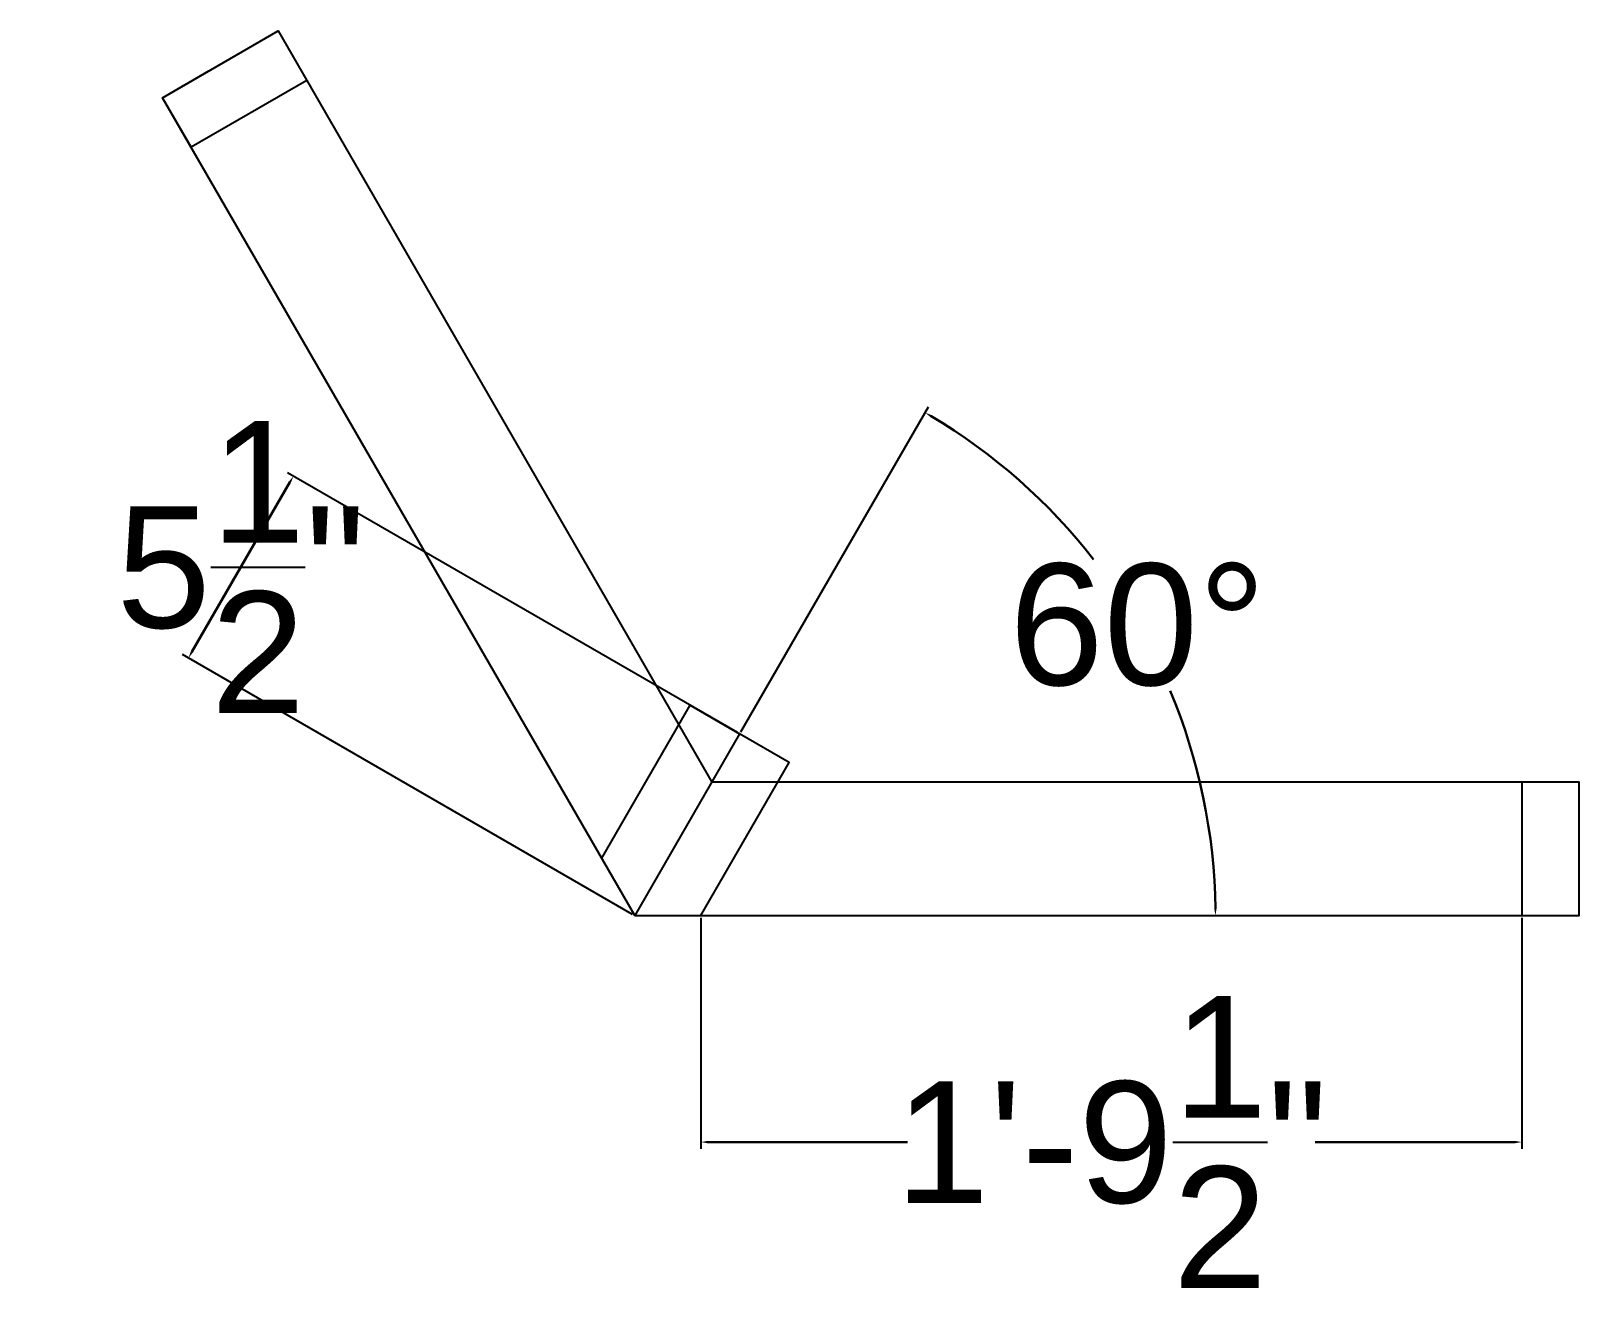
# Model space of a CAD drawing. Header units: inches. Extents: x 49.9 to 90.5, y 66.4 to 99.3.
import ezdxf

# ---------------------------------------------------------------- set-up
doc = ezdxf.new("R2010")
doc.units = ezdxf.units.IN
doc.header["$MEASUREMENT"] = 0
doc.linetypes.add('ACAD_ISO03W100', pattern=[30, 12, -18])
doc.layers.add('2x4', color=4, linetype='Continuous')
doc.layers.add('Dimensions', color=3, linetype='Continuous')
doc.styles.get("Standard").update_dxf_attribs({"font": 'arial.ttf'})
doc.dimstyles.get("Standard").update_dxf_attribs({"dimtxt": 3.1875, "dimasz": 0.18, "dimexe": 0.18, "dimexo": 0.0625, "dimgap": 0.09, "dimtad": 0, "dimtih": 1, "dimtoh": 1, "dimdec": 4, "dimzin": 0, "dimdsep": 46, "dimlunit": 4, "dimtxsty": 'Standard', "dimcen": 0.09, "dimadec": 0, "dimazin": 0, "dimtfac": 1, "dimtdec": 4, "dimtofl": 0, "dimtmove": 0, "dimatfit": 3, "dimfxl": 1, "dimtolj": 1, "dimtzin": 0, "dimlwd": 30, "dimarcsym": 0})

# ---------------------------------------------------------------- blocks, each defined once
blk = doc.blocks.new('*D0')
at = {"layer": 'Defpoints', "color": 0}
for p in [(67.482, 76.125), (89, 76.125), (89, 70.188)]:
    blk.add_point(p, dxfattribs=at)
at = {"layer": 'Dimensions', "color": 0, "lineweight": -2, "transparency": 16777216}
for p, q in [((67.482, 76.062), (67.482, 70.007)), ((89, 76.062), (89, 70.007))]:
    blk.add_line(p, q, dxfattribs=at)
at = {"layer": 'Dimensions', "color": 0, "linetype": 'ACAD_ISO03W100', "lineweight": 30, "transparency": 16777216}
for p, q in [((67.662, 70.188), (72.902, 70.188)), ((88.82, 70.188), (83.58, 70.188))]:
    blk.add_line(p, q, dxfattribs=at)
at = {"layer": 'Dimensions', "color": 0, "transparency": 16777216}
for points in [[(67.662, 70.218), (67.662, 70.157), (67.482, 70.188)], [(88.82, 70.218), (88.82, 70.157), (89, 70.188)]]:
    blk.add_solid(points, dxfattribs=at)
at = {"layer": 'Dimensions', "color": 0, "transparency": 16777216, "insert": (78.241, 70.188), "char_height": 3.1875, "attachment_point": 5}
blk.add_mtext('\\A1;1\'-9{\\H1.000000x;\\S1/2;}"', dxfattribs=at)
blk = doc.blocks.new('*D1')
at = {"layer": 'Defpoints', "color": 0}
for p in [(56.804, 87.641), (68.5, 80.888), (65.75, 76.125)]:
    blk.add_point(p, dxfattribs=at)
at = {"layer": 'Dimensions', "color": 0, "lineweight": -2, "transparency": 16777216}
for p, q in [((68.446, 80.919), (56.648, 87.731)), ((65.696, 76.156), (53.898, 82.968))]:
    blk.add_line(p, q, dxfattribs=at)
at = {"layer": 'Dimensions', "color": 0, "linetype": 'ACAD_ISO03W100', "lineweight": 30, "transparency": 16777216}
blk.add_line((54.144, 83.034), (56.714, 87.485), dxfattribs=at)
at = {"layer": 'Dimensions', "color": 0, "transparency": 16777216}
for points in [[(56.688, 87.5), (56.74, 87.47), (56.804, 87.641)], [(54.118, 83.049), (54.17, 83.019), (54.054, 82.878)]]:
    blk.add_solid(points, dxfattribs=at)
at = {"layer": 'Dimensions', "color": 0, "transparency": 16777216, "insert": (55.429, 85.259), "char_height": 3.1875, "attachment_point": 5}
blk.add_mtext('\\A1;5{\\H1.000000x;\\S1/2;}"', dxfattribs=at)
blk = doc.blocks.new('*D2')
at = {"layer": 'Defpoints', "color": 0}
for p in [(80.052, 81.331), (68.5, 80.888), (65.75, 76.125), (67.25, 76.125), (89, 76.125)]:
    blk.add_point(p, dxfattribs=at)
at = {"layer": 'Dimensions', "color": 0, "lineweight": -2, "transparency": 16777216}
blk.add_line((68.531, 80.942), (73.45, 89.462), dxfattribs=at)
at = {"layer": 'Dimensions', "color": 0, "linetype": 'ACAD_ISO03W100', "lineweight": 30, "transparency": 16777216}
for start, end in [(37.7951, 59.3224), (0.6776, 22.778)]:
    blk.add_arc((65.75, 76.125), 15.22, start, end, dxfattribs=at)
at = {"layer": 'Dimensions', "color": 0, "transparency": 16777216}
for points in [[(73.5, 89.189), (73.531, 89.241), (73.36, 89.306)], [(80.999, 76.305), (80.939, 76.305), (80.97, 76.125)]]:
    blk.add_solid(points, dxfattribs=at)
at = {"layer": 'Dimensions', "color": 0, "transparency": 16777216, "insert": (78.931, 83.735), "char_height": 3.1875, "attachment_point": 5}
blk.add_mtext('\\A1;60°', dxfattribs=at)

msp = doc.modelspace()

# ---------------------------------------------------------------- linework, layer by layer
at = {"layer": '2x4'}
for p, q in [((69.79904, 80.13814), (69.79904, 80.13814)), ((67.25, 76.125), (89, 76.125))]:
    msp.add_line(p, q, dxfattribs=at)
for points in [[(65.75, 76.125), (53.375, 97.55913), (56.40609, 99.30913), (67.77073, 79.625)], [(65.75, 76.125), (90.5, 76.125), (90.5, 79.625), (67.77073, 79.625)]]:
    msp.add_lwpolyline(points, dxfattribs=at)
for points in [[(54.5891, 98.26009), (56.40609, 99.30913), (57.15609, 98.01009), (54.125, 96.26009), (53.375, 97.55913)], [(68.5, 80.88814), (65.75, 76.125), (64.88397, 77.625), (67.20096, 81.63814)], [(68.5, 80.88814), (65.75, 76.125), (67.48205, 76.125), (69.79904, 80.13814)], [(90.5, 77.52692), (90.5, 79.625), (89, 79.625), (89, 76.125), (90.5, 76.125)]]:
    msp.add_lwpolyline(points, close=True, dxfattribs=at)

# ---------------------------------------------------------------- dimensions: what is measured, and where the dimension line sits
at = {"layer": 'Dimensions'}
dim = msp.add_angular_dim_2l(base=(80.05248, 81.33068), line1=((67.25, 76.125), (89, 76.125)), line2=((68.5, 80.88814), (65.75, 76.125)), dimstyle='Standard', dxfattribs=at)
dim.commit()
dim.dimension.update_dxf_attribs({"geometry": '*D2', "text_midpoint": (78.93124, 83.73519)})
dim = msp.add_linear_dim(base=(56.80377, 87.64096), p1=(65.75, 76.125), p2=(68.5, 80.88814), angle=60, dimstyle='Standard', dxfattribs=at)
dim.commit()
dim.dimension.update_dxf_attribs({"geometry": '*D1', "text_midpoint": (55.42877, 85.25939), "dimtype": 129})
dim = msp.add_linear_dim(base=(89, 70.1875), p1=(67.482051, 76.125), p2=(89, 76.125), dimstyle='Standard', dxfattribs=at)
dim.commit()
dim.dimension.update_dxf_attribs({"geometry": '*D0', "text_midpoint": (78.241025, 70.1875)})

doc.saveas('drawing.dxf')
